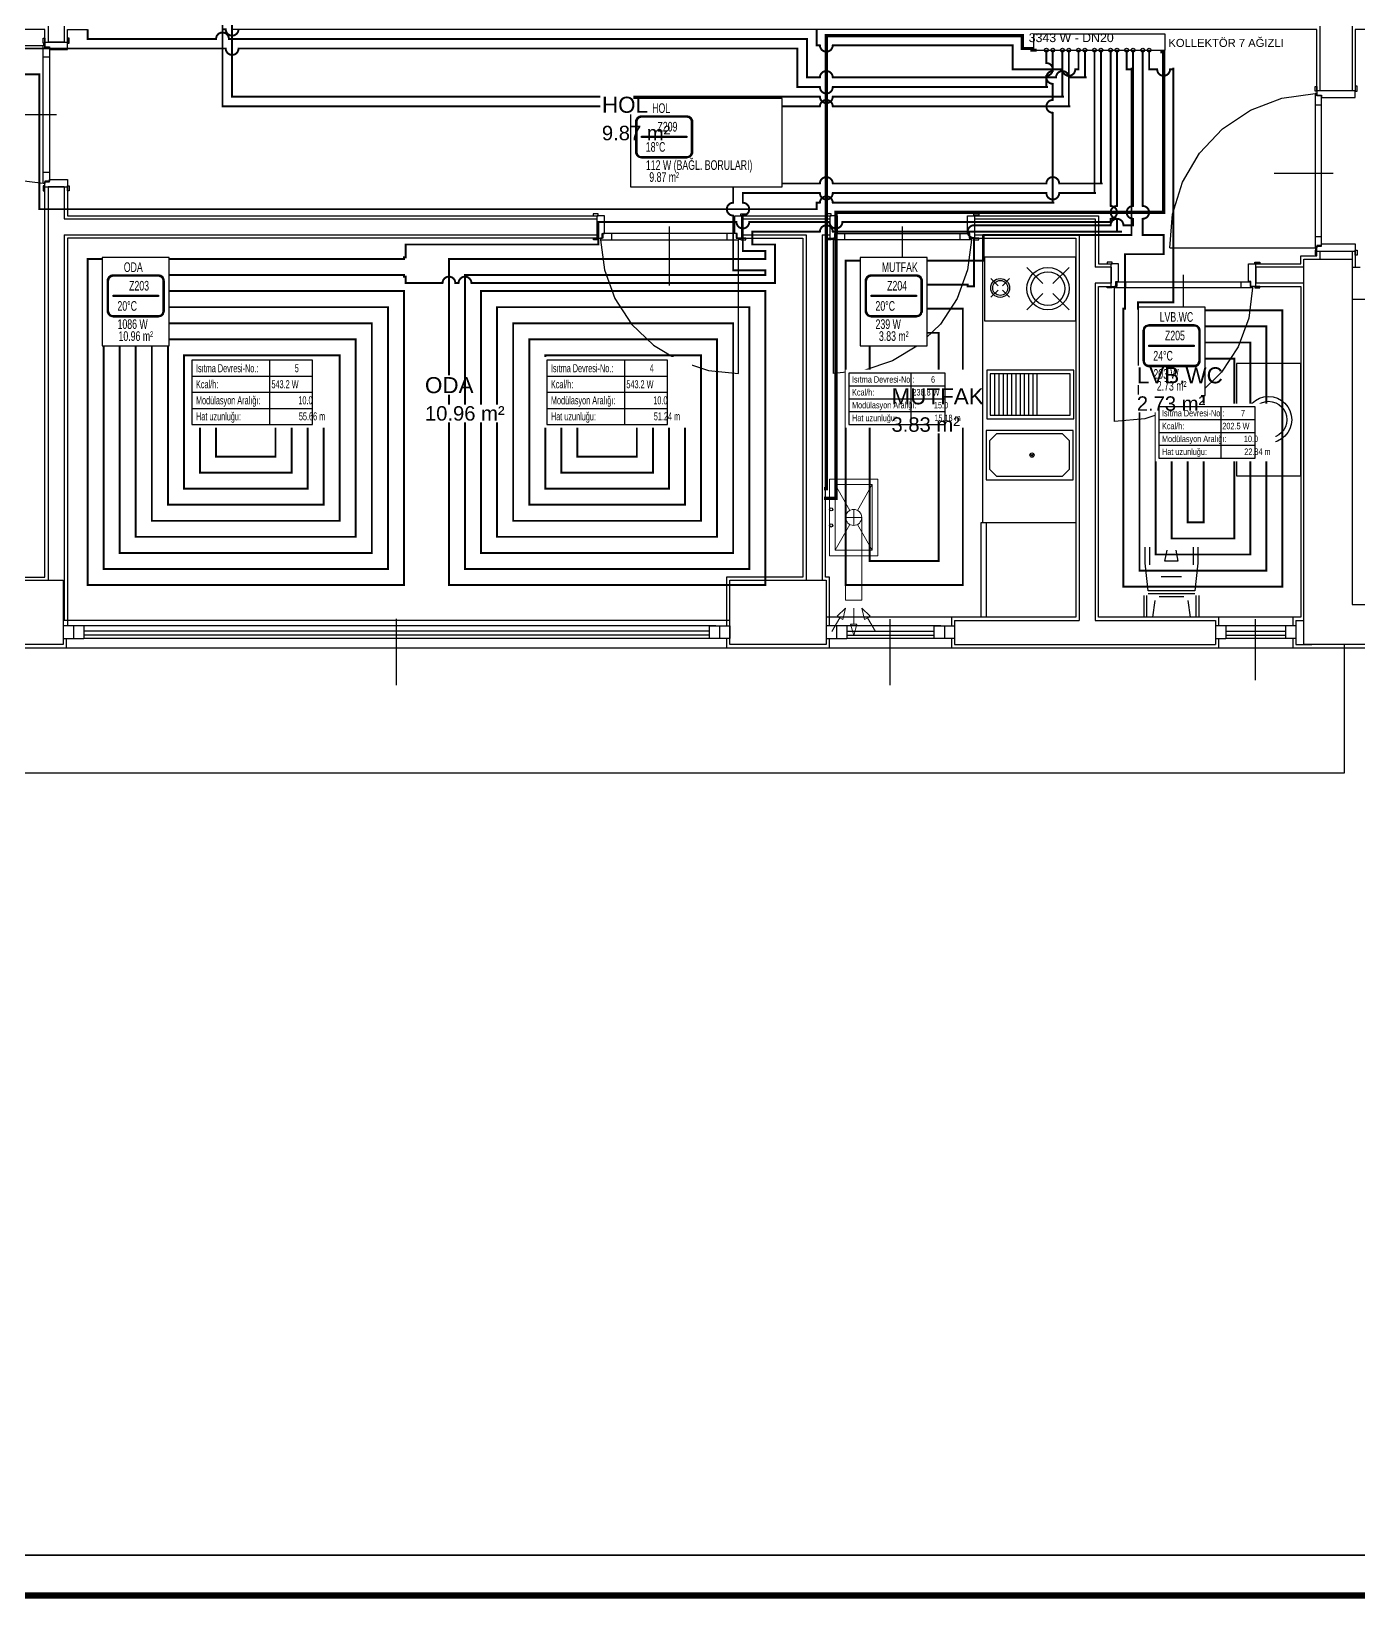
# Model space of a CAD drawing. Header units: centimetres. Extents: x -3952 to 26292, y -15092 to -10712.
# Drawn here: x 12056 to 12882, y -15052 to -14076 of the extents above; entities that cross this region are included whole.
import ezdxf
from ezdxf.enums import TextEntityAlignment as Align

# ---------------------------------------------------------------- set-up
doc = ezdxf.new("R2010")
doc.units = ezdxf.units.CM
doc.linetypes.add('ISITMA DONUS HATTI', pattern=[26, 20, -6])
for name, color, linetype in [('MD-YUK-BIRIMI', 7, 'Continuous'), ('MIMARI', 8, 'Continuous'), ('MIMARI-KOLON', 8, 'Continuous'), ('MIMARI-TEFRIS', 9, 'Continuous'), ('MIMARI-YAZI', 8, 'Continuous'), ('MTY-ISIKAYBIMAHAL', 2, 'Continuous'), ('MTY-ISITMA-DONUS-BORU', 30, 'ISITMA DONUS HATTI'), ('MTY-ISITMA-GIDIS-BORU', 10, 'Continuous'), ('MTY-KOLLETOR', 7, 'Continuous'), ('MTY-PAFTA', 7, 'Continuous'), ('MTY-PEX-BORU', 1, 'Continuous'), ('MTY-RADYATÖR', 7, 'Continuous'), ('MTY-TEFRIS', 15, 'Continuous'), ('STM-ISITMA-CAP', 41, 'Continuous')]:
    doc.layers.add(name, color=color, linetype=linetype)
doc.layers.add('ROTAS-PAFTA-SINIRI', color=8, linetype='Continuous', plot=False)
doc.styles.add('MTYCAPLT', font='arial.ttf', dxfattribs={"width": 0.65, "height": 1})
doc.styles.add('ROTAS', font='arial.ttf')

# ---------------------------------------------------------------- blocks, each defined once
blk = doc.blocks.new('ROTAS_PAFTA')
blk.add_lwpolyline([(0, 0), (1, 0), (1, 1), (0, 1)], close=True)
blk = doc.blocks.new('MTY-RADYATOR MAHAL')
at = {"layer": 'MTY-ISIKAYBIMAHAL', "color": 2}
for points in [[(-35.7, 18.4), (-35.7, -18.4, 0.414214), (-28.2, -25.9), (28.2, -25.9, 0.414214), (35.7, -18.4), (35.7, 18.4, 0.414214), (28.2, 25.9), (-28.2, 25.9, 0.414214)], [(-34.2, 18.4), (-34.2, -18.4, 0.414214), (-28.2, -24.4), (28.2, -24.4, 0.414214), (34.2, -18.4), (34.2, 18.4, 0.414214), (28.2, 24.4), (-28.2, 24.4, 0.414214)]]:
    blk.add_lwpolyline(points, format="xyb", close=True, dxfattribs=at)
at = {"layer": 'MTY-ISIKAYBIMAHAL', "color": 4}
for points in [[(-35.2, 18.4), (-35.2, -18.4, 0.414214), (-28.2, -25.4), (28.2, -25.4, 0.414214), (35.2, -18.4), (35.2, 18.4, 0.414214), (28.2, 25.4), (-28.2, 25.4, 0.414214)], [(-34.7, 18.4), (-34.7, -18.4, 0.414214), (-28.2, -24.9), (28.2, -24.9, 0.414214), (34.7, -18.4), (34.7, 18.4, 0.414214), (28.2, 24.9), (-28.2, 24.9, 0.414214)]]:
    blk.add_lwpolyline(points, format="xyb", close=True, dxfattribs=at)
at = {"layer": 'MTY-ISIKAYBIMAHAL', "color": 2}
blk.add_lwpolyline([(-28.2, 0.8), (28.2, 0.8), (28.2, -0.8), (-28.2, -0.8)], close=True, dxfattribs=at)
at = {"layer": 'MTY-ISIKAYBIMAHAL', "color": 1, "style": 'MTYCAPLT', "width": 0.65}
for tag, p in [('MAHAL_001', (-14.9, 29.8)), ('NO_001', (-8.3, 6.7))]:
    blk.add_attdef(tag, p, '', height=12, rotation=360, dxfattribs=at)
at = {"layer": 'MTY-ISIKAYBIMAHAL', "color": 4, "style": 'MTYCAPLT', "width": 0.65}
for tag, p in [('DERECE_001', (-22.8, -18.5)), ('ISIKAYBI_001', (-22.7, -41.1))]:
    blk.add_attdef(tag, p, '', height=12, rotation=360, dxfattribs=at)
blk.add_attdef('ALAN', text='', height=12, rotation=360, dxfattribs=at).set_placement((0, -50), align=Align.MIDDLE_CENTER)
blk = doc.blocks.new('MTY-ETIKET')
at = {"layer": 'MTY-RADYATÖR'}
for p, q in [((2.69, 0), (2.69, 8)), ((-7, 6), (8, 6)), ((-7, 4), (8, 4)), ((-7, 2), (8, 2))]:
    blk.add_line(p, q, dxfattribs=at)
blk.add_lwpolyline([(8, 0), (8, 8), (-7, 8), (-7, 0)], close=True, dxfattribs=at)
at = {"layer": 'MTY-RADYATÖR', "style": 'MTYCAPLT', "width": 0.65}
for s, p in [('Isıtma Devresi-No.:', (-6.5, 7)), ('Kcal/h:', (-6.5, 5)), ('Modülasyon Aralığı:', (-6.5, 3)), ('Hat uzunluğu:', (-6.5, 1))]:
    blk.add_text(s, height=1, rotation=360, dxfattribs=at).set_placement(p, align=Align.MIDDLE_LEFT)
for tag, p in [('NO1_001', (5.8, 6.5)), ('AR_001', (6.25, 2.5)), ('UZ_001', (6.31, 0.51))]:
    blk.add_attdef(tag, p, '', height=1, rotation=360, dxfattribs=at)
at = {"layer": 'MTY-RADYATÖR', "color": 2, "style": 'MTYCAPLT', "width": 0.65}
for tag, p in [('BORU_001', (-7.07, 4.59)), ('YER_001', (2.9, 4.5))]:
    blk.add_attdef(tag, p, '', height=1, dxfattribs=at)
blk = doc.blocks.new('KOMBI1')
at = {"layer": 'MTY-TEFRIS', "color": 1, "lineweight": 20, "ltscale": 40}
for p, q in [((19.54, 17.48), (3.41, 26.62)), ((23.89, 20.02), (23.89, 10.02)), ((44.36, 26.62), (28.24, 17.48)), ((19.54, 12.55), (3.41, 3.41)), ((18.89, 15.02), (28.89, 15.02)), ((44.36, 3.41), (28.24, 12.55))]:
    blk.add_line(p, q, dxfattribs=at)
at = {"layer": 'MTY-TEFRIS', "color": 7, "lineweight": 20, "ltscale": 40}
for p, q in [((23.89, 20.02), (75.34, 20.02)), ((75.34, 20.02), (75.34, 10.02)), ((85.36, 25.29), (80.34, 20.02)), ((87.39, 21.84), (80.34, 20.02)), ((86.37, 23.56), (85.36, 25.29)), ((94.99, 28.63), (86.37, 23.56)), ((86.37, 23.56), (87.39, 21.84)), ((23.89, 10.02), (75.34, 10.02)), ((80.34, 15.02), (90.34, 15.02)), ((87.39, 8.19), (80.34, 10.02)), ((85.36, 4.74), (80.34, 10.02)), ((90.34, 15.02), (90.34, 17.02)), ((90.34, 17.02), (97.34, 15.02)), ((90.34, 15.02), (90.34, 13.02)), ((90.34, 13.02), (97.34, 15.02)), ((86.37, 6.47), (85.36, 4.74)), ((86.37, 6.47), (87.39, 8.19)), ((94.99, 1.4), (86.37, 6.47))]:
    blk.add_line(p, q, dxfattribs=at)
blk.add_lwpolyline([(0, 0), (47.77, 0), (47.77, 30.03), (0, 30.03)], close=True, dxfattribs=at)
at = {"layer": 'MTY-TEFRIS', "color": 1, "lineweight": 20, "ltscale": 40}
blk.add_lwpolyline([(3.41, 3.41), (44.36, 3.41), (44.36, 26.62), (3.41, 26.62)], close=True, dxfattribs=at)
at = {"layer": 'MTY-TEFRIS', "color": 7, "lineweight": 20, "ltscale": 40}
blk.add_circle((23.89, 15.02), 5, dxfattribs=at)
at = {"layer": 'MTY-TEFRIS', "color": 3, "ltscale": 10}
blk.add_circle((18.89, 1), 1, dxfattribs=at)
at = {"layer": 'MTY-TEFRIS', "color": 1, "ltscale": 10}
blk.add_circle((28.89, 1), 1, dxfattribs=at)
at = {"layer": 'MD-YUK-BIRIMI', "color": 3, "style": 'MTYCAPLT', "width": 0.65}
for tag, p in [('SOCP_001', (17.6, -0.5)), ('SO_001', (18.23, 0.5))]:
    blk.add_attdef(tag, p, '', height=1, dxfattribs=at)
at = {"layer": 'MD-YUK-BIRIMI', "color": 1, "style": 'MTYCAPLT', "width": 0.65}
for tag, p in [('SCCP_001', (27.63, -0.5)), ('SC_001', (28.25, 0.5))]:
    blk.add_attdef(tag, p, '', height=1, dxfattribs=at)

msp = doc.modelspace()

# ---------------------------------------------------------------- linework, layer by layer
at = {"layer": 'MIMARI'}
for p, q in [((12066.39, -14073.05), (12066.39, -14083.05)), ((12076.39, -14073.05), (12076.39, -14083.05)), ((12858.39, -14073.05), (12858.39, -14113.05)), ((12878.39, -14073.05), (12878.39, -14113.05)), ((11980.23, -14085.04), (12063.4, -14085.04)), ((12063.4, -14171.07), (12063.4, -14085.04)), ((12064.39, -14085.04), (12063.4, -14085.04)), ((12063.43, -14083.61), (12063.43, -14080.58)), ((12063.43, -14080.58), (12064.39, -14080.58)), ((12064.39, -14083.61), (12063.43, -14083.61)), ((12064.34, -14086.53), (12064.34, -14085.04)), ((12067.23, -14086.53), (12064.34, -14086.53)), ((12064.39, -14080.58), (12064.39, -14083.61)), ((12064.39, -14083.05), (12078.39, -14083.05)), ((12064.39, -14083.05), (12064.39, -14086.02)), ((12064.39, -14086.02), (12067.36, -14086.02)), ((12076.39, -14083.05), (12066.39, -14083.05)), ((12067.23, -14086.53), (12067.23, -14169.57)), ((12067.36, -14086.02), (12067.36, -14087.51)), ((12067.36, -14087.51), (12078.39, -14087.51)), ((12079.53, -14080.53), (12078.39, -14080.53)), ((12078.39, -14080.53), (12078.39, -14083.61)), ((12078.39, -14087.51), (12078.39, -14083.05)), ((12078.39, -14083.61), (12079.53, -14083.61)), ((12079.53, -14083.61), (12079.53, -14080.53)), ((12063.4, -14092.11), (12067.23, -14092.11)), ((12855.4, -14115.04), (12855.4, -14211.07)), ((12856.39, -14115.04), (12855.4, -14115.04)), ((12855.43, -14113.61), (12855.43, -14110.58)), ((12855.43, -14110.58), (12856.39, -14110.58)), ((12856.39, -14113.61), (12855.43, -14113.61)), ((12856.34, -14116.53), (12856.34, -14115.04)), ((12859.23, -14116.53), (12856.34, -14116.53)), ((12856.39, -14110.58), (12856.39, -14113.61)), ((12856.39, -14113.05), (12856.39, -14116.02)), ((12856.39, -14113.05), (12880.39, -14113.05)), ((12856.39, -14116.02), (12859.36, -14116.02)), ((12858.39, -14113.05), (12878.39, -14113.05)), ((12859.23, -14209.57), (12859.23, -14116.53)), ((12859.36, -14116.02), (12859.36, -14117.51)), ((12859.36, -14117.51), (12880.39, -14117.51)), ((12881.53, -14110.53), (12880.39, -14110.53)), ((12880.39, -14110.53), (12880.39, -14113.61)), ((12880.39, -14117.51), (12880.39, -14113.05)), ((12880.39, -14113.61), (12881.53, -14113.61)), ((12881.53, -14113.61), (12881.53, -14110.53)), ((12034.95, -14128.05), (12071.64, -14128.05)), ((12855.4, -14122.11), (12859.23, -14122.11)), ((12063.4, -14164), (12067.23, -14164)), ((12829.92, -14164.65), (12866.62, -14164.65)), ((12064.39, -14171.07), (12063.4, -14171.07)), ((12063.43, -14172.49), (12063.43, -14175.53)), ((12064.39, -14172.49), (12063.43, -14172.49)), ((12063.43, -14175.53), (12064.39, -14175.53)), ((12067.23, -14169.57), (12064.34, -14169.57)), ((12064.34, -14169.57), (12064.34, -14171.07)), ((12064.39, -14173.05), (12064.39, -14170.08)), ((12064.39, -14170.08), (12067.36, -14170.08)), ((12064.39, -14175.53), (12064.39, -14172.49)), ((12064.39, -14173.05), (12078.39, -14173.05)), ((12066.39, -14173.05), (12066.39, -14418.05)), ((12076.39, -14173.05), (12066.39, -14173.05)), ((12067.36, -14168.6), (12078.39, -14168.6)), ((12067.36, -14170.08), (12067.36, -14168.6)), ((12076.39, -14173.05), (12076.39, -14193.05)), ((12078.39, -14168.6), (12078.39, -14173.05)), ((12078.39, -14172.49), (12079.53, -14172.49)), ((12078.39, -14175.58), (12078.39, -14172.49)), ((12079.53, -14175.58), (12078.39, -14175.58)), ((12079.53, -14172.49), (12079.53, -14175.58)), ((12076.39, -14193.05), (12408.39, -14193.05)), ((12405.87, -14189.92), (12405.87, -14191.05)), ((12408.96, -14189.92), (12405.87, -14189.92)), ((12405.87, -14191.05), (12408.96, -14191.05)), ((12412.85, -14191.05), (12408.39, -14191.05)), ((12408.39, -14205.05), (12408.39, -14191.05)), ((12408.39, -14203.05), (12408.39, -14193.05)), ((12408.96, -14191.05), (12408.96, -14189.92)), ((12412.85, -14202.08), (12412.85, -14191.05)), ((12493.94, -14191.05), (12498.39, -14191.05)), ((12493.94, -14202.08), (12493.94, -14191.05)), ((12497.83, -14191.05), (12497.83, -14189.92)), ((12497.83, -14189.92), (12500.92, -14189.92)), ((12500.92, -14191.05), (12497.83, -14191.05)), ((12498.39, -14205.05), (12498.39, -14191.05)), ((12498.39, -14193.05), (12553.39, -14193.05)), ((12498.39, -14203.05), (12498.39, -14193.05)), ((12500.92, -14189.92), (12500.92, -14191.05)), ((12550.87, -14189.92), (12550.87, -14191.05)), ((12553.96, -14189.92), (12550.87, -14189.92)), ((12550.87, -14191.05), (12553.96, -14191.05)), ((12557.85, -14191.05), (12553.39, -14191.05)), ((12553.39, -14205.05), (12553.39, -14191.05)), ((12553.39, -14203.05), (12553.39, -14193.05)), ((12553.96, -14191.05), (12553.96, -14189.92)), ((12557.85, -14202.08), (12557.85, -14191.05)), ((12638.94, -14191.05), (12643.39, -14191.05)), ((12638.94, -14202.08), (12638.94, -14191.05)), ((12642.83, -14191.05), (12642.83, -14189.92)), ((12642.83, -14189.92), (12645.92, -14189.92)), ((12645.92, -14191.05), (12642.83, -14191.05)), ((12643.39, -14205.05), (12643.39, -14191.05)), ((12643.39, -14193.05), (12718.39, -14193.05)), ((12643.39, -14203.05), (12643.39, -14193.05)), ((12645.92, -14189.92), (12645.92, -14191.05)), ((12718.39, -14193.05), (12718.39, -14223.05)), ((12076.39, -14203.05), (12408.39, -14203.05)), ((12076.39, -14203.05), (12076.39, -14443.05)), ((12405.92, -14205.05), (12408.96, -14205.05)), ((12405.92, -14206.02), (12405.92, -14205.05)), ((12408.96, -14206.02), (12405.92, -14206.02)), ((12408.39, -14205.05), (12411.36, -14205.05)), ((12408.96, -14205.05), (12408.96, -14206.02)), ((12410.38, -14205.05), (12410.38, -14206.04)), ((12411.88, -14205.11), (12410.38, -14205.11)), ((12410.38, -14206.04), (12496.41, -14206.04)), ((12411.36, -14205.05), (12411.36, -14202.08)), ((12411.36, -14202.08), (12412.85, -14202.08)), ((12494.91, -14202.22), (12411.88, -14202.22)), ((12411.88, -14202.22), (12411.88, -14205.11)), ((12417.45, -14206.04), (12417.45, -14202.22)), ((12453.39, -14234.5), (12453.39, -14197.81)), ((12489.34, -14206.04), (12489.34, -14202.22)), ((12495.42, -14202.08), (12493.94, -14202.08)), ((12494.91, -14202.22), (12494.91, -14205.11)), ((12494.91, -14205.11), (12496.41, -14205.11)), ((12495.42, -14205.05), (12495.42, -14202.08)), ((12498.39, -14205.05), (12495.42, -14205.05)), ((12496.41, -14205.05), (12496.41, -14206.04)), ((12496.41, -14289.22), (12496.41, -14206.04)), ((12500.87, -14205.05), (12497.83, -14205.05)), ((12497.83, -14205.05), (12497.83, -14206.02)), ((12497.83, -14206.02), (12500.87, -14206.02)), ((12498.39, -14203.05), (12538.39, -14203.05)), ((12500.87, -14206.02), (12500.87, -14205.05)), ((12538.39, -14203.05), (12538.39, -14418.05)), ((12548.39, -14203.05), (12553.39, -14203.05)), ((12548.39, -14203.05), (12548.39, -14418.05)), ((12550.92, -14205.05), (12553.96, -14205.05)), ((12550.92, -14206.02), (12550.92, -14205.05)), ((12553.96, -14206.02), (12550.92, -14206.02)), ((12553.39, -14205.05), (12556.36, -14205.05)), ((12553.96, -14205.05), (12553.96, -14206.02)), ((12555.38, -14205.05), (12555.38, -14206.04)), ((12556.88, -14205.11), (12555.38, -14205.11)), ((12641.41, -14206.04), (12555.38, -14206.04)), ((12555.38, -14289.22), (12555.38, -14206.04)), ((12556.36, -14202.08), (12557.85, -14202.08)), ((12556.36, -14205.05), (12556.36, -14202.08)), ((12556.88, -14202.22), (12639.91, -14202.22)), ((12556.88, -14202.22), (12556.88, -14205.11)), ((12562.45, -14206.04), (12562.45, -14202.22)), ((12598.39, -14234.5), (12598.39, -14197.81)), ((12634.34, -14206.04), (12634.34, -14202.22)), ((12640.42, -14202.08), (12638.94, -14202.08)), ((12639.91, -14202.22), (12639.91, -14205.11)), ((12639.91, -14205.11), (12641.41, -14205.11)), ((12640.42, -14205.05), (12640.42, -14202.08)), ((12643.39, -14205.05), (12640.42, -14205.05)), ((12641.41, -14205.05), (12641.41, -14206.04)), ((12645.87, -14205.05), (12642.83, -14205.05)), ((12642.83, -14205.05), (12642.83, -14206.02)), ((12642.83, -14206.02), (12645.87, -14206.02)), ((12643.39, -14203.05), (12708.39, -14203.05)), ((12645.87, -14206.02), (12645.87, -14205.05)), ((12648.39, -14382.05), (12648.39, -14203.05)), ((12708.39, -14203.05), (12708.39, -14443.05)), ((12855.4, -14204), (12859.23, -14204)), ((12764.86, -14211.07), (12855.4, -14211.07)), ((12856.39, -14211.07), (12855.4, -14211.07)), ((12855.43, -14212.49), (12855.43, -14215.53)), ((12856.39, -14212.49), (12855.43, -14212.49)), ((12855.43, -14215.53), (12856.39, -14215.53)), ((12856.34, -14209.57), (12856.34, -14211.07)), ((12859.23, -14209.57), (12856.34, -14209.57)), ((12856.39, -14210.08), (12859.36, -14210.08)), ((12856.39, -14213.05), (12856.39, -14210.08)), ((12856.39, -14215.53), (12856.39, -14212.49)), ((12856.39, -14213.05), (12880.39, -14213.05)), ((12858.39, -14213.05), (12858.39, -14218.05)), ((12858.39, -14213.05), (12878.39, -14213.05)), ((12859.36, -14210.08), (12859.36, -14208.6)), ((12859.36, -14208.6), (12880.39, -14208.6)), ((12878.39, -14213.05), (12878.39, -14223.05)), ((12880.39, -14208.6), (12880.39, -14213.05)), ((12880.39, -14212.49), (12881.53, -14212.49)), ((12880.39, -14215.58), (12880.39, -14212.49)), ((12880.39, -14213.05), (12880.39, -14223.05)), ((12881.53, -14215.58), (12880.39, -14215.58)), ((12881.53, -14212.49), (12881.53, -14215.58)), ((12685.87, -14233.36), (12675.78, -14223.27)), ((12702.18, -14223.27), (12692.09, -14233.36)), ((12728.39, -14223.05), (12718.39, -14223.05)), ((12725.87, -14219.92), (12725.87, -14221.05)), ((12728.96, -14219.92), (12725.87, -14219.92)), ((12725.87, -14221.05), (12728.96, -14221.05)), ((12732.85, -14221.05), (12728.39, -14221.05)), ((12728.39, -14235.05), (12728.39, -14221.05)), ((12728.39, -14223.05), (12728.39, -14233.05)), ((12728.96, -14221.05), (12728.96, -14219.92)), ((12732.85, -14232.08), (12732.85, -14221.05)), ((12813.94, -14221.05), (12818.39, -14221.05)), ((12813.94, -14232.08), (12813.94, -14221.05)), ((12817.83, -14221.05), (12817.83, -14219.92)), ((12817.83, -14219.92), (12820.92, -14219.92)), ((12820.92, -14221.05), (12817.83, -14221.05)), ((12818.39, -14235.05), (12818.39, -14221.05)), ((12848.39, -14223.05), (12818.39, -14223.05)), ((12818.39, -14223.05), (12818.39, -14233.05)), ((12820.92, -14219.92), (12820.92, -14221.05)), ((12878.39, -14223.05), (12883.39, -14223.05)), ((12657.89, -14234.65), (12653.41, -14230.17)), ((12665.12, -14230.17), (12660.65, -14234.65)), ((12728.39, -14233.05), (12718.39, -14233.05)), ((12718.39, -14233.05), (12718.39, -14443.05)), ((12725.92, -14235.05), (12728.96, -14235.05)), ((12725.92, -14236.02), (12725.92, -14235.05)), ((12728.39, -14235.05), (12731.36, -14235.05)), ((12728.96, -14235.05), (12728.96, -14236.02)), ((12730.38, -14235.05), (12730.38, -14236.04)), ((12731.88, -14235.11), (12730.38, -14235.11)), ((12731.36, -14232.08), (12732.85, -14232.08)), ((12731.36, -14235.05), (12731.36, -14232.08)), ((12731.88, -14232.22), (12814.91, -14232.22)), ((12731.88, -14232.22), (12731.88, -14235.11)), ((12737.45, -14236.04), (12737.45, -14232.22)), ((12773.39, -14264.5), (12773.39, -14227.81)), ((12809.34, -14236.04), (12809.34, -14232.22)), ((12815.42, -14232.08), (12813.94, -14232.08)), ((12814.91, -14232.22), (12814.91, -14235.11)), ((12814.91, -14235.11), (12816.41, -14235.11)), ((12815.42, -14235.05), (12815.42, -14232.08)), ((12818.39, -14235.05), (12815.42, -14235.05)), ((12816.41, -14235.05), (12816.41, -14236.04)), ((12820.87, -14235.05), (12817.83, -14235.05)), ((12817.83, -14235.05), (12817.83, -14236.02)), ((12848.39, -14233.05), (12818.39, -14233.05)), ((12820.87, -14236.02), (12820.87, -14235.05)), ((12657.89, -14237.41), (12653.41, -14241.88)), ((12665.12, -14241.88), (12660.65, -14237.41)), ((12685.87, -14239.58), (12675.78, -14249.67)), ((12702.18, -14249.67), (12692.09, -14239.58)), ((12728.96, -14236.02), (12725.92, -14236.02)), ((12816.41, -14236.04), (12730.38, -14236.04)), ((12730.38, -14319.22), (12730.38, -14236.04)), ((12817.83, -14236.02), (12820.87, -14236.02)), ((12878.39, -14243.05), (13083.39, -14243.05)), ((12705.11, -14287.3), (12650.91, -14287.3)), ((12650.91, -14287.3), (12650.91, -14317.49)), ((12702.91, -14289.5), (12653.11, -14289.5)), ((12653.11, -14289.5), (12653.11, -14315.29)), ((12655.75, -14289.5), (12655.75, -14315.29)), ((12658.39, -14289.5), (12658.39, -14315.29)), ((12661.03, -14289.5), (12661.03, -14315.29)), ((12663.67, -14289.5), (12663.67, -14315.29)), ((12666.31, -14289.5), (12666.31, -14315.29)), ((12668.95, -14289.5), (12668.95, -14315.29)), ((12671.59, -14289.5), (12671.59, -14315.29)), ((12674.23, -14289.5), (12674.23, -14315.29)), ((12676.87, -14289.5), (12676.87, -14315.29)), ((12679.51, -14289.5), (12679.51, -14315.29)), ((12682.15, -14289.5), (12682.15, -14315.29)), ((12702.91, -14315.29), (12702.91, -14289.5)), ((12705.11, -14317.49), (12705.11, -14287.3)), ((12650.91, -14317.49), (12705.11, -14317.49)), ((12653.11, -14315.29), (12702.91, -14315.29)), ((12704.64, -14324.69), (12650.44, -14324.69)), ((12650.44, -14324.69), (12650.44, -14355.49)), ((12704.64, -14355.49), (12704.64, -14324.69)), ((12677.88, -14339.46), (12680.2, -14340.71)), ((12680.2, -14339.46), (12677.88, -14340.71)), ((12650.44, -14355.49), (12704.64, -14355.49)), ((12647.39, -14441.05), (12647.39, -14382.05)), ((12647.39, -14382.05), (12706.39, -14382.05)), ((12650.46, -14382.05), (12650.46, -14441.05)), ((12706.39, -14382.05), (12706.39, -14441.05)), ((12490.75, -14443.05), (12075.89, -14443.05)), ((12082.29, -14446.34), (12082.29, -14454.26)), ((12088.76, -14446.34), (12088.76, -14454.26)), ((12482.22, -14446.34), (12088.76, -14446.34)), ((12478.02, -14449.81), (12088.76, -14449.81)), ((12283.31, -14483.29), (12283.31, -14442.12)), ((12478.02, -14446.34), (12478.02, -14454.26)), ((12484.5, -14446.34), (12484.5, -14454.26)), ((12630.75, -14441.05), (12550.89, -14441.05)), ((12557.29, -14446.41), (12557.29, -14454.33)), ((12563.76, -14446.41), (12563.76, -14454.33)), ((12622.22, -14446.41), (12563.76, -14446.41)), ((12618.03, -14449.88), (12563.76, -14449.88)), ((12590.81, -14483.36), (12590.81, -14442.19)), ((12618.02, -14446.41), (12618.03, -14454.33)), ((12624.5, -14446.41), (12624.5, -14454.33)), ((12630.89, -14443.05), (12708.39, -14443.05)), ((12630.89, -14443.05), (12630.89, -14458.05)), ((12706.39, -14441.05), (12647.39, -14441.05)), ((12706.39, -14441.05), (12647.39, -14441.05)), ((12718.39, -14443.05), (12793.39, -14443.05)), ((12843.25, -14441.05), (12793.39, -14441.05)), ((12793.39, -14443.05), (12793.39, -14458.05)), ((12799.79, -14446.41), (12799.79, -14454.33)), ((12837, -14449.88), (12799.79, -14449.88)), ((12843.39, -14446.41), (12799.83, -14446.41)), ((12818.31, -14480.31), (12818.31, -14442.19)), ((12837, -14446.41), (12837, -14454.33)), ((12843.39, -14443.05), (12848.39, -14443.05)), ((12843.39, -14443.05), (12843.39, -14458.05)), ((12088.76, -14452.03), (12478.02, -14452.04)), ((12478.02, -14454.27), (12088.76, -14454.26)), ((12563.76, -14452.1), (12618.03, -14452.11)), ((12618.03, -14454.33), (12563.76, -14454.33)), ((12630.89, -14458.05), (12793.39, -14458.05)), ((12799.79, -14452.1), (12837, -14452.11)), ((12843.39, -14454.33), (12799.83, -14454.33)), ((12843.39, -14458.05), (12853.39, -14458.05)), ((12077.89, -14460.05), (12488.72, -14460.05)), ((12552.89, -14460.12), (12628.72, -14460.12)), ((12795.39, -14460.12), (12841.22, -14460.12))]:
    msp.add_line(p, q, dxfattribs=at)
for points in [[(12064.39, -14083.05), (12064.39, -14075.05), (11815.82, -14075.05), (11815.59, -14085.93), (11790.6, -14085.41), (11785.32, -14336.44), (11800.31, -14336.75), (11798.05, -14446.39)], [(12078.39, -14083.05), (12078.39, -14075.05), (12090.89, -14075.05)], [(12856.39, -14113.05), (12856.39, -14075.05), (12180.89, -14075.05)], [(12925.89, -14075.05), (12880.39, -14075.05), (12880.39, -14113.05)], [(12063.4, -14171.07), (12044.6, -14168.66), (12026.81, -14162.12), (12010.92, -14151.77), (11997.74, -14138.14), (11987.94, -14121.92), (11982, -14103.91), (11980.23, -14085.04)], [(12063.81, -14084.12), (12063.81, -14084.72), (12063.81, -14084.12)], [(12764.86, -14211.07), (12766.47, -14190.19), (12772.73, -14170.22), (12783.31, -14152.15), (12797.67, -14136.92), (12815.08, -14125.3), (12834.66, -14117.88), (12855.4, -14115.04)], [(12013.89, -14446.34), (12013.89, -14416.05), (12064.39, -14416.05), (12064.39, -14173.05)], [(12078.39, -14173.05), (12078.39, -14191.05), (12408.39, -14191.05)], [(12498.39, -14191.05), (12553.39, -14191.05)], [(12643.39, -14191.05), (12720.39, -14191.05), (12720.39, -14221.05), (12728.39, -14221.05)], [(12408.39, -14205.05), (12078.4, -14205.05), (12078.49, -14446.34)], [(12410.38, -14206.04), (12412.79, -14224.85), (12419.33, -14242.64), (12429.68, -14258.53), (12443.31, -14271.7), (12459.53, -14281.51), (12477.53, -14287.45), (12496.41, -14289.22)], [(12498.39, -14205.05), (12536.39, -14205.05), (12536.39, -14416.05), (12488.89, -14416.05), (12488.89, -14446.34)], [(12497.33, -14205.64), (12496.73, -14205.64), (12497.33, -14205.64)], [(12552.89, -14446.34), (12552.89, -14416.05), (12550.39, -14416.05), (12550.39, -14205.05), (12553.39, -14205.05)], [(12554.46, -14205.64), (12555.06, -14205.64), (12554.46, -14205.64)], [(12641.41, -14206.04), (12639, -14224.85), (12632.46, -14242.64), (12622.11, -14258.53), (12608.48, -14271.7), (12592.26, -14281.51), (12574.25, -14287.45), (12555.38, -14289.22)], [(12643.39, -14205.05), (12706.39, -14205.05), (12706.39, -14441.05), (12628.89, -14441.05), (12628.89, -14446.41)], [(12817.83, -14221.05), (12846.39, -14221.05), (12846.39, -14216.05), (12856.39, -14216.05), (12856.39, -14213.05)], [(12855.81, -14211.99), (12855.81, -14211.39), (12855.81, -14211.99)], [(12649.7, -14216.64), (12706.23, -14216.64), (12706.23, -14256.69), (12649.7, -14256.69), (12649.7, -14216.64)], [(12795.39, -14446.41), (12795.39, -14441.05), (12720.39, -14441.05), (12720.39, -14235.05), (12728.39, -14235.05)], [(12818.39, -14235.05), (12846.39, -14235.05), (12846.39, -14441.05), (12841.39, -14441.05), (12841.39, -14446.41)], [(12729.46, -14235.64), (12730.06, -14235.64), (12729.46, -14235.64)], [(12816.41, -14236.04), (12814, -14254.85), (12807.46, -14272.64), (12797.11, -14288.53), (12783.48, -14301.7), (12767.26, -14311.51), (12749.25, -14317.45), (12730.38, -14319.22)], [(12657.04, -14353.29), (12698.04, -14353.29), (12702.44, -14348.89), (12702.44, -14331.29), (12698.04, -14326.89), (12657.04, -14326.89), (12652.64, -14331.29), (12652.64, -14348.89), (12657.04, -14353.29)], [(12088.76, -14446.34), (12075.89, -14446.34), (12075.89, -14454.26), (12088.76, -14454.26)], [(12478.02, -14446.34), (12490.89, -14446.34), (12490.89, -14454.26), (12478.02, -14454.26)], [(12563.76, -14446.41), (12550.89, -14446.41), (12550.89, -14454.33), (12563.76, -14454.33)], [(12618.02, -14446.41), (12630.89, -14446.41), (12630.89, -14454.33), (12618.03, -14454.33)], [(12799.83, -14446.41), (12793.39, -14446.41), (12793.39, -14454.33), (12799.83, -14454.33)], [(12873.39, -14458.05), (12873.39, -14538.05), (11764.07, -14538.05), (11765.75, -14458.05)], [(12013.89, -14454.26), (12013.89, -14460.05), (12077.89, -14460.05), (12077.89, -14454.26)], [(12488.89, -14454.26), (12488.89, -14460.05), (12552.89, -14460.05), (12552.89, -14454.33)], [(12628.89, -14454.33), (12628.89, -14460.05), (12795.39, -14460.05), (12795.39, -14454.33)], [(12841.39, -14454.33), (12841.39, -14460.05), (13784.39, -14460.05), (13784.39, -14454.33)]]:
    msp.add_lwpolyline(points, dxfattribs=at)
for centre, radius in [((12688.98, -14236.47), 13.2), ((12659.27, -14236.03), 5.86), ((12659.27, -14236.03), 4.68), ((12688.98, -14236.47), 10.56), ((12679.04, -14340.09), 1.32)]:
    msp.add_circle(centre, radius, dxfattribs=at)
at = {"layer": 'MIMARI-KOLON'}
for points in [[(12848.39, -14218.05), (12878.39, -14218.05), (12878.39, -14433.05), (13088.39, -14433.05), (13088.39, -14218.05), (13118.39, -14218.05), (13118.39, -14458.05), (12848.39, -14458.05), (12848.39, -14218.05)], [(12015.89, -14418.05), (12075.89, -14418.05), (12075.89, -14458.05), (12015.89, -14458.05), (12015.89, -14418.05)], [(12490.89, -14418.05), (12550.89, -14418.05), (12550.89, -14458.05), (12490.89, -14458.05), (12490.89, -14418.05)]]:
    msp.add_lwpolyline(points, dxfattribs=at)
at = {"layer": 'MIMARI-TEFRIS'}
for p, q in [((12749.52, -14407.42), (12749.52, -14397.42)), ((12749.52, -14407.42), (12749.52, -14397.42)), ((12752.25, -14397.42), (12752.25, -14408.33)), ((12752.25, -14397.42), (12752.25, -14408.33)), ((12761.78, -14406.08), (12763.15, -14399.26)), ((12761.78, -14406.08), (12763.15, -14399.26)), ((12768.6, -14399.26), (12769.97, -14406.08)), ((12768.6, -14399.26), (12769.97, -14406.08)), ((12779.52, -14408.32), (12779.52, -14397.42)), ((12779.52, -14408.32), (12779.52, -14397.42)), ((12782.25, -14397.42), (12782.25, -14407.42)), ((12782.25, -14397.42), (12782.25, -14407.42)), ((12751.35, -14424.69), (12749.52, -14407.42)), ((12751.35, -14424.69), (12749.52, -14407.42)), ((12769.97, -14406.08), (12761.78, -14406.08)), ((12769.97, -14406.08), (12761.78, -14406.08)), ((12782.25, -14407.42), (12780.44, -14424.69)), ((12782.25, -14407.42), (12780.44, -14424.69)), ((12759.53, -14415.6), (12772.25, -14415.6)), ((12759.53, -14415.6), (12772.25, -14415.6)), ((12748.62, -14427.42), (12748.62, -14441.06)), ((12748.62, -14427.42), (12748.62, -14441.06)), ((12750.44, -14427.42), (12750.44, -14441.06)), ((12750.44, -14427.42), (12750.44, -14441.06)), ((12780.44, -14424.69), (12751.35, -14424.69)), ((12780.44, -14424.69), (12751.35, -14424.69)), ((12780.44, -14426.51), (12751.35, -14426.51)), ((12780.44, -14426.51), (12751.35, -14426.51)), ((12773.53, -14428.33), (12758.26, -14428.33)), ((12773.53, -14428.33), (12758.26, -14428.33)), ((12781.35, -14441.05), (12781.35, -14427.41)), ((12781.35, -14441.05), (12781.35, -14427.41)), ((12783.17, -14441.05), (12783.16, -14427.41)), ((12783.17, -14441.05), (12783.16, -14427.41)), ((12755.56, -14430.67), (12754.08, -14441.06)), ((12755.56, -14430.67), (12754.08, -14441.06)), ((12777.71, -14441.05), (12776.23, -14430.67)), ((12777.71, -14441.05), (12776.23, -14430.67)), ((12783.17, -14441.05), (12748.62, -14441.06)), ((12783.17, -14441.05), (12748.62, -14441.06))]:
    msp.add_line(p, q, dxfattribs=at)
msp.add_lwpolyline([(12806.39, -14353.05), (12846.39, -14353.05), (12846.39, -14283.05), (12806.39, -14283.05), (12806.39, -14353.05)], dxfattribs=at)
for radius in [14.43, 11.43]:
    msp.add_circle((12826.39, -14318.05), radius, dxfattribs=at)
at = {"layer": 'MTY-ISITMA-DONUS-BORU', "const_width": 2}
msp.add_lwpolyline([(12549.48, -14367), (12557, -14367), (12557, -14189), (12761, -14189), (12761, -14089), (12760, -14089), (12760, -14088)], dxfattribs=at)
at = {"layer": 'MTY-ISITMA-GIDIS-BORU', "const_width": 2}
msp.add_lwpolyline([(12549.48, -14361), (12551, -14361), (12551, -14079), (12673, -14079), (12673, -14087), (12679, -14087), (12679, -14088), (12682, -14088)], dxfattribs=at)
at = {"layer": 'MTY-KOLLETOR'}
msp.add_lwpolyline([(12680, -14088), (12762, -14088), (12762, -14078), (12680, -14078)], close=True, dxfattribs=at)
for centre in [(12688, -14088), (12692, -14088), (12698, -14088), (12702, -14088), (12708, -14088), (12712, -14088), (12718, -14088), (12722, -14088), (12728, -14088), (12732, -14088), (12738, -14088), (12742, -14088), (12748, -14088), (12752, -14088)]:
    msp.add_circle(centre, 1.2, dxfattribs=at)
at = {"layer": 'MTY-PAFTA'}
for points, const_width in [([(11400, -15050), (15200, -15050), (15200, -13100), (11400, -13100)], 4), ([(11425, -15025), (15175, -15025), (15175, -13125), (11425, -13125)], 1)]:
    msp.add_lwpolyline(points, close=True, dxfattribs=dict(at, const_width=const_width))
at = {"layer": 'MTY-PEX-BORU', "const_width": 1.2}
for points in [[(12175, -14031), (12175, -14123), (12547, -14123), (12547.14, -14121.96), (12547.54, -14121), (12548.17, -14120.17), (12549, -14119.54), (12549.96, -14119.14), (12551, -14119), (12552.04, -14119.14), (12553, -14119.54), (12553.83, -14120.17), (12554.46, -14121), (12554.86, -14121.96), (12555, -14123), (12703, -14123), (12702, -14123), (12702, -14099), (12702, -14100), (12702, -14088)], [(12698, -14088), (12698, -14100), (12698, -14099), (12698, -14117), (12699, -14117), (12555, -14117), (12554.86, -14118.04), (12554.46, -14119), (12553.83, -14119.83), (12553, -14120.46), (12552.04, -14120.86), (12551, -14121), (12549.96, -14120.86), (12549, -14120.46), (12548.17, -14119.83), (12547.54, -14119), (12547.14, -14118.04), (12547, -14117), (12181, -14117), (12181, -14031)], [(12091, -14075), (12091, -14081), (12171, -14081), (12171.14, -14079.96), (12171.54, -14079), (12172.17, -14078.17), (12173, -14077.54), (12173.96, -14077.14), (12174.95, -14077.01)], [(12180.95, -14078.99), (12179.96, -14078.86), (12179, -14078.46), (12178.17, -14077.83), (12177.54, -14077), (12177.14, -14076.04), (12177, -14075), (12175.05, -14075)], [(12175.05, -14077.01), (12176.04, -14077.14), (12177, -14077.54), (12177.83, -14078.17), (12178.46, -14079), (12178.86, -14079.96), (12179, -14081), (12180.95, -14081)], [(12185, -14075), (12184.86, -14076.04), (12184.46, -14077), (12183.83, -14077.83), (12183, -14078.46), (12182.04, -14078.86), (12181.05, -14078.99)], [(12697.95, -14100), (12667, -14100), (12667, -14085), (12555, -14085), (12554.86, -14086.04), (12554.46, -14087), (12553.83, -14087.83), (12553, -14088.46), (12552.04, -14088.86), (12551, -14089), (12549.96, -14088.86), (12549, -14088.46), (12548.17, -14087.83), (12547.54, -14087), (12547.14, -14086.04), (12547, -14085), (12545, -14085), (12545, -14075)], [(12038, -14103), (12061, -14103), (12061, -14187), (12545, -14187), (12545, -14183), (12547, -14183), (12547.14, -14181.96), (12547.54, -14181), (12548.17, -14180.17), (12549, -14179.54), (12549.96, -14179.14), (12551, -14179), (12552.04, -14179.14), (12553, -14179.54), (12553.83, -14180.17), (12554.46, -14181), (12554.86, -14181.96), (12555, -14183), (12693, -14183), (12692, -14183), (12692, -14127), (12690.96, -14126.86), (12690, -14126.46), (12689.17, -14125.83), (12688.54, -14125), (12688.14, -14124.04), (12688, -14123), (12688.14, -14121.96), (12688.54, -14121), (12689.17, -14120.17), (12690, -14119.54), (12690.96, -14119.14), (12692, -14119), (12692, -14109), (12690.96, -14108.86), (12690, -14108.46), (12689.17, -14107.83), (12688.54, -14107), (12688.14, -14106.04), (12688, -14105), (12688.14, -14103.96), (12688.54, -14103), (12689.17, -14102.17), (12690, -14101.54), (12690.96, -14101.14), (12692, -14101), (12692, -14088)], [(12688, -14088), (12688, -14096), (12689.04, -14096.14), (12690, -14096.54), (12690.83, -14097.17), (12691.46, -14098), (12691.86, -14098.96), (12692, -14100), (12691.86, -14101.04), (12691.46, -14102), (12690.83, -14102.83), (12690, -14103.46), (12689.04, -14103.86), (12688, -14104), (12688, -14111), (12689, -14111), (12555, -14111), (12554.86, -14112.04), (12554.46, -14113), (12553.83, -14113.83), (12553, -14114.46), (12552.04, -14114.86), (12551, -14115), (12549.96, -14114.86), (12549, -14114.46), (12548.17, -14113.83), (12547.54, -14113), (12547.14, -14112.04), (12547, -14111), (12533, -14111), (12533, -14087), (12185, -14087), (12184.86, -14088.04), (12184.46, -14089), (12183.83, -14089.83), (12183, -14090.46), (12182.04, -14090.86), (12181, -14091), (12179.96, -14090.86), (12179, -14090.46), (12178.17, -14089.83), (12177.54, -14089), (12177.14, -14088.04), (12177, -14087), (12039, -14087)], [(12728, -14088), (12728, -14185), (12729.04, -14185.14), (12730, -14185.54), (12730.83, -14186.17), (12731.46, -14187), (12731.86, -14187.96), (12732, -14189), (12731.86, -14190.04), (12731.46, -14191), (12730.83, -14191.83), (12730, -14192.46), (12729.04, -14192.86), (12728, -14193), (12728, -14195), (12729, -14195), (12561, -14195), (12560.86, -14196.04), (12560.46, -14197), (12559.83, -14197.83), (12559, -14198.46), (12558.04, -14198.86), (12557, -14199), (12555.96, -14198.86), (12555, -14198.46), (12554.17, -14197.83), (12553.54, -14197), (12553.14, -14196.04), (12553, -14195), (12503, -14195), (12502.86, -14196.04), (12502.46, -14197), (12501.83, -14197.83), (12501, -14198.46), (12500.04, -14198.86), (12499, -14199), (12497.96, -14198.86), (12497, -14198.46), (12496.17, -14197.83), (12495.54, -14197), (12495.14, -14196.04), (12495, -14195), (12409, -14195), (12409, -14209), (12289, -14209), (12289, -14217), (12288, -14217), (12288, -14218), (12091, -14218), (12091, -14421), (12288, -14421), (12288, -14238), (12111, -14238), (12111, -14401), (12268, -14401), (12268, -14258), (12131, -14258), (12131, -14381), (12248, -14381), (12248, -14278), (12151, -14278), (12151, -14361), (12228, -14361), (12228, -14298), (12171, -14298), (12171, -14341), (12208, -14341), (12208, -14318), (12181, -14318), (12181, -14308), (12218, -14308), (12218, -14351), (12161, -14351), (12161, -14288), (12238, -14288), (12238, -14371), (12141, -14371), (12141, -14268), (12258, -14268), (12258, -14391), (12121, -14391), (12121, -14248), (12278, -14248), (12278, -14411), (12101, -14411), (12101, -14228), (12288, -14228), (12288, -14229), (12289, -14229), (12289, -14233), (12312, -14233), (12312.14, -14231.96), (12312.54, -14231), (12313.17, -14230.17), (12314, -14229.54), (12314.96, -14229.14), (12316, -14229), (12317.04, -14229.14), (12318, -14229.54), (12318.83, -14230.17), (12319.46, -14231), (12319.86, -14231.96), (12320, -14233), (12322, -14233), (12322.14, -14231.96), (12322.54, -14231), (12323.17, -14230.17), (12324, -14229.54), (12324.96, -14229.14), (12326, -14229), (12327.04, -14229.14), (12328, -14229.54), (12328.83, -14230.17), (12329.46, -14231), (12329.86, -14231.96), (12330, -14233), (12519, -14233), (12519, -14209), (12505, -14209), (12505, -14201), (12547, -14201), (12547.14, -14199.96), (12547.54, -14199), (12548.17, -14198.17), (12549, -14197.54), (12549.96, -14197.14), (12551, -14197), (12552.04, -14197.14), (12553, -14197.54), (12553.83, -14198.17), (12554.46, -14199), (12554.86, -14199.96), (12555, -14201), (12735, -14201), (12732, -14201), (12732, -14193), (12730.96, -14192.86), (12730, -14192.46), (12729.17, -14191.83), (12728.54, -14191), (12728.14, -14190.04), (12728, -14189), (12728.14, -14187.96), (12728.54, -14187), (12729.17, -14186.17), (12730, -14185.54), (12730.96, -14185.14), (12732, -14185), (12732, -14099), (12732, -14100), (12732, -14088)], [(12181.05, -14081), (12539, -14081), (12539, -14105), (12547, -14105), (12547.14, -14103.96), (12547.54, -14103), (12548.17, -14102.17), (12549, -14101.54), (12549.96, -14101.14), (12551, -14101), (12552.04, -14101.14), (12553, -14101.54), (12553.83, -14102.17), (12554.46, -14103), (12554.86, -14103.96), (12555, -14105), (12694, -14105), (12694.14, -14103.96), (12694.54, -14103), (12695.17, -14102.17), (12696, -14101.54), (12696.96, -14101.14), (12697.95, -14101.01)], [(12718, -14088), (12718, -14100), (12718, -14099), (12718, -14177), (12719, -14177), (12696, -14177), (12695.86, -14178.04), (12695.46, -14179), (12694.83, -14179.83), (12694, -14180.46), (12693.04, -14180.86), (12692, -14181), (12690.96, -14180.86), (12690, -14180.46), (12689.17, -14179.83), (12688.54, -14179), (12688.14, -14178.04), (12688, -14177), (12555, -14177), (12554.86, -14178.04), (12554.46, -14179), (12553.83, -14179.83), (12553, -14180.46), (12552.04, -14180.86), (12551, -14181), (12549.96, -14180.86), (12549, -14180.46), (12548.17, -14179.83), (12547.54, -14179), (12547.14, -14178.04), (12547, -14177), (12499, -14177), (12499, -14183), (12500.04, -14183.14), (12501, -14183.54), (12501.83, -14184.17), (12502.46, -14185), (12502.86, -14185.96), (12503, -14187), (12502.86, -14188.04), (12502.46, -14189), (12501.83, -14189.83), (12501, -14190.46), (12500.04, -14190.86), (12499, -14191), (12499, -14213), (12513, -14213), (12513, -14218), (12316, -14218), (12316, -14421), (12513, -14421), (12513, -14238), (12336, -14238), (12336, -14401), (12493, -14401), (12493, -14258), (12356, -14258), (12356, -14381), (12473, -14381), (12473, -14278), (12376, -14278), (12376, -14361), (12453, -14361), (12453, -14298), (12396, -14298), (12396, -14341), (12433, -14341), (12433, -14318), (12406, -14318), (12406, -14308), (12443, -14308), (12443, -14351), (12386, -14351), (12386, -14288), (12463, -14288), (12463, -14371), (12366, -14371), (12366, -14268), (12483, -14268), (12483, -14391), (12346, -14391), (12346, -14248), (12503, -14248), (12503, -14411), (12326, -14411), (12326, -14228), (12513, -14228), (12513, -14225), (12493, -14225), (12493, -14191), (12491.96, -14190.86), (12491, -14190.46), (12490.17, -14189.83), (12489.54, -14189), (12489.14, -14188.04), (12489, -14187), (12489.14, -14185.96), (12489.54, -14185), (12490.17, -14184.17), (12491, -14183.54), (12491.96, -14183.14), (12493, -14183), (12493, -14171), (12547, -14171), (12547.14, -14169.96), (12547.54, -14169), (12548.17, -14168.17), (12549, -14167.54), (12549.96, -14167.14), (12551, -14167), (12552.04, -14167.14), (12553, -14167.54), (12553.83, -14168.17), (12554.46, -14169), (12554.86, -14169.96), (12555, -14171), (12688, -14171), (12688.14, -14169.96), (12688.54, -14169), (12689.17, -14168.17), (12690, -14167.54), (12690.96, -14167.14), (12692, -14167), (12693.04, -14167.14), (12694, -14167.54), (12694.83, -14168.17), (12695.46, -14169), (12695.86, -14169.96), (12696, -14171), (12723, -14171), (12722, -14171), (12722, -14099), (12722, -14100), (12722, -14088)], [(12738, -14088), (12738, -14100), (12741, -14100), (12741, -14099), (12741, -14203), (12649, -14203), (12649, -14219), (12636, -14219), (12563, -14219), (12563, -14421), (12636, -14421), (12636, -14249), (12593, -14249), (12593, -14264), (12621, -14264), (12621, -14406), (12578, -14406), (12578, -14234), (12636, -14234), (12639, -14234), (12639, -14235), (12643, -14235), (12643, -14205), (12641.96, -14204.86), (12641, -14204.46), (12640.17, -14203.83), (12639.54, -14203), (12639.14, -14202.04), (12639, -14201), (12639.14, -14199.96), (12639.54, -14199), (12640.17, -14198.17), (12641, -14197.54), (12641.96, -14197.14), (12643, -14197), (12728, -14197), (12728.14, -14195.96), (12728.54, -14195), (12729.17, -14194.17), (12730, -14193.54), (12730.96, -14193.14), (12732, -14193), (12733.04, -14193.14), (12734, -14193.54), (12734.83, -14194.17), (12735.46, -14195), (12735.86, -14195.96), (12736, -14197), (12742, -14197), (12742, -14193), (12740.96, -14192.86), (12740, -14192.46), (12739.17, -14191.83), (12738.54, -14191), (12738.14, -14190.04), (12738, -14189), (12738.14, -14187.96), (12738.54, -14187), (12739.17, -14186.17), (12740, -14185.54), (12740.96, -14185.14), (12742, -14185), (12742, -14099), (12742, -14100), (12742, -14088)], [(12708, -14088), (12708, -14100), (12706, -14100), (12705.86, -14101.04), (12705.46, -14102), (12704.83, -14102.83), (12704, -14103.46), (12703.04, -14103.86), (12702.05, -14103.99)], [(12712, -14105), (12712, -14088)], [(12748, -14088), (12748, -14185), (12749.04, -14185.14), (12750, -14185.54), (12750.83, -14186.17), (12751.46, -14187), (12751.86, -14187.96), (12752, -14189), (12751.86, -14190.04), (12751.46, -14191), (12750.83, -14191.83), (12750, -14192.46), (12749.04, -14192.86), (12748, -14193), (12748, -14203), (12761, -14203), (12761, -14215), (12737, -14215), (12737, -14249), (12736, -14249), (12736, -14250), (12736, -14422), (12835, -14422), (12835, -14250), (12756, -14250), (12756, -14402), (12815, -14402), (12815, -14270), (12776, -14270), (12776, -14382), (12786, -14382), (12786, -14280), (12805, -14280), (12805, -14392), (12766, -14392), (12766, -14260), (12825, -14260), (12825, -14412), (12746, -14412), (12746, -14250), (12746, -14249), (12745, -14249), (12745, -14245), (12767, -14245), (12767, -14099), (12767, -14100), (12765, -14100), (12764.86, -14101.04), (12764.46, -14102), (12763.83, -14102.83), (12763, -14103.46), (12762.04, -14103.86), (12761, -14104), (12759.96, -14103.86), (12759, -14103.46), (12758.17, -14102.83), (12757.54, -14102), (12757.14, -14101.04), (12757, -14100), (12752, -14100), (12752, -14088)], [(12698.13, -14101.02), (12698.05, -14100.38)], [(12701.87, -14103.98), (12700.96, -14103.86), (12700, -14103.46), (12699.17, -14102.83), (12698.54, -14102), (12698.14, -14101.04), (12698.13, -14101.02)], [(12698.13, -14101.02), (12699.04, -14101.14), (12700, -14101.54), (12700.83, -14102.17), (12701.46, -14103), (12701.86, -14103.96), (12701.87, -14103.98)], [(12701.87, -14103.98), (12701.95, -14104.62)], [(12702.05, -14105), (12712, -14105)], [(12712, -14105), (12713, -14105)]]:
    msp.add_lwpolyline(points, dxfattribs=at)

# ---------------------------------------------------------------- block references
at = {"layer": 'MTY-TEFRIS', "rotation": -90}
msp.add_blockref('KOMBI1', (12553, -14355), dxfattribs=at)
at = {"layer": 'ROTAS-PAFTA-SINIRI', "xscale": 3800, "yscale": 1950}
msp.add_blockref('ROTAS_PAFTA', (11400, -15050), dxfattribs=at)

# ---------------------------------------------------------------- texts
at = {"layer": 'MTY-KOLLETOR', "style": 'ROTAS'}
msp.add_text('KOLLEKTÖR 7 AĞIZLI', height=5, dxfattribs=at).set_placement((12764, -14086))
at = {"layer": 'STM-ISITMA-CAP', "style": 'ROTAS'}
msp.add_text('3343 W - DN20', height=5.5, dxfattribs=at).set_placement((12677, -14083))

# ---------------------------------------------------------------- next in the draw order: wipeouts: each hides what was drawn before it
for points in [[(12429.14, -14173), (12523.48, -14173), (12523.48, -14118.08), (12429.14, -14118.08)], [(12100.14, -14272), (12141.86, -14272), (12141.86, -14217.08), (12100.14, -14217.08)], [(12572.14, -14272), (12613.86, -14272), (12613.86, -14217.08), (12572.14, -14217.08)], [(12745.14, -14303), (12786.86, -14303), (12786.86, -14248.08), (12745.14, -14248.08)], [(12154, -14323), (12246.26, -14323), (12246.26, -14279), (12154, -14279)], [(12375, -14323), (12467.26, -14323), (12467.26, -14279), (12375, -14279)], [(12320.67, -14302.53), (12300.07, -14302.53), (12300.07, -14290.53), (12320.67, -14290.53)], [(12563, -14323), (12637.61, -14323), (12637.61, -14287), (12563, -14287)], [(12346.71, -14319.63), (12300.07, -14319.63), (12300.07, -14308.63), (12346.71, -14308.63)], [(12756, -14344), (12830.61, -14344), (12830.61, -14308), (12756, -14308)]]:
    msp.add_wipeout(points)

# ---------------------------------------------------------------- next in the draw order: linework, layer by layer
at = {"layer": 'MTY-ISIKAYBIMAHAL'}
for points in [[(12429.14, -14173), (12523.48, -14173), (12523.48, -14118.08), (12429.14, -14118.08)], [(12100.14, -14272), (12141.86, -14272), (12141.86, -14217.08), (12100.14, -14217.08)], [(12572.14, -14272), (12613.86, -14272), (12613.86, -14217.08), (12572.14, -14217.08)], [(12745.14, -14303), (12786.86, -14303), (12786.86, -14248.08), (12745.14, -14248.08)]]:
    msp.add_lwpolyline(points, close=True, dxfattribs=at)

# ---------------------------------------------------------------- next in the draw order: block references
at = {"layer": 'MTY-TEFRIS', "xscale": 0.5, "yscale": 0.5}
for p, values in [((12121, -14241), {'DERECE_001': '20°C', 'MAHAL_001': 'ODA', 'ISIKAYBI_001': '1086 W', 'NO_001': 'Z203', 'ALAN': '10.96 m²'}), ((12593, -14241), {'DERECE_001': '20°C', 'MAHAL_001': 'MUTFAK', 'ISIKAYBI_001': '239 W', 'NO_001': 'Z204', 'ALAN': '3.83 m²'})]:
    msp.add_blockref('MTY-RADYATOR MAHAL', p, dxfattribs=at).add_auto_attribs(values)
at = {"layer": 'MTY-TEFRIS'}
ref = msp.add_blockref('MTY-ETIKET', (12191, -14321), dxfattribs=dict(at, xscale=5, yscale=5))
ref.add_attrib('UZ_001', '55.66 m', (12222.56, -14318.46), dxfattribs={"layer": 'MTY-RADYATÖR', "height": 5, "rotation": 359.99998, "style": 'MTYCAPLT', "width": 0.65})
ref.add_attrib('AR_001', '10.0', (12222.25, -14308.5), dxfattribs={"layer": 'MTY-RADYATÖR', "height": 5, "rotation": 359.99998, "style": 'MTYCAPLT', "width": 0.65})
ref.add_attrib('NO1_001', '5', (12220, -14288.5), dxfattribs={"layer": 'MTY-RADYATÖR', "height": 5, "rotation": 359.99998, "style": 'MTYCAPLT', "width": 0.65})
ref.add_attrib('YER_001', '543.2 W', (12205.49, -14298.5), dxfattribs={"layer": 'MTY-RADYATÖR', "color": 2, "height": 5, "style": 'MTYCAPLT', "width": 0.65})
ref = msp.add_blockref('MTY-ETIKET', (12412, -14321), dxfattribs=dict(at, xscale=5, yscale=5))
ref.add_attrib('UZ_001', '51.24 m', (12443.56, -14318.46), dxfattribs={"layer": 'MTY-RADYATÖR', "height": 5, "rotation": 359.99998, "style": 'MTYCAPLT', "width": 0.65})
ref.add_attrib('AR_001', '10.0', (12443.25, -14308.5), dxfattribs={"layer": 'MTY-RADYATÖR', "height": 5, "rotation": 359.99998, "style": 'MTYCAPLT', "width": 0.65})
ref.add_attrib('NO1_001', '4', (12441, -14288.5), dxfattribs={"layer": 'MTY-RADYATÖR', "height": 5, "rotation": 359.99998, "style": 'MTYCAPLT', "width": 0.65})
ref.add_attrib('YER_001', '543.2 W', (12426.49, -14298.5), dxfattribs={"layer": 'MTY-RADYATÖR', "color": 2, "height": 5, "style": 'MTYCAPLT', "width": 0.65})

# ---------------------------------------------------------------- next in the draw order: texts
at = {"layer": 'MIMARI-YAZI', "style": 'ROTAS'}
for s, height, p in [('9.87 m²', 9, (12411.25, -14144.09)), ('ODA', 10, (12301.07, -14301.53)), ('MUTFAK', 10, (12591.57, -14308.49)), ('10.96 m²', 9, (12301.07, -14318.63))]:
    msp.add_text(s, height=height, dxfattribs=at).set_placement(p)

# ---------------------------------------------------------------- next in the draw order: wipeouts: each hides what was drawn before it
msp.add_wipeout([(12631.63, -14326.59), (12590.57, -14326.59), (12590.57, -14315.59), (12631.63, -14315.59)])

# ---------------------------------------------------------------- next in the draw order: block references
at = {"layer": 'MTY-TEFRIS'}
ref = msp.add_blockref('MTY-ETIKET', (12593, -14321), dxfattribs=dict(at, xscale=4, yscale=4))
ref.add_attrib('UZ_001', '15.18 m', (12618.25, -14318.97), dxfattribs={"layer": 'MTY-RADYATÖR', "height": 4, "rotation": 359.99998, "style": 'MTYCAPLT', "width": 0.65})
ref.add_attrib('AR_001', '15.0', (12618, -14311), dxfattribs={"layer": 'MTY-RADYATÖR', "height": 4, "rotation": 359.99998, "style": 'MTYCAPLT', "width": 0.65})
ref.add_attrib('NO1_001', '6', (12616.2, -14295), dxfattribs={"layer": 'MTY-RADYATÖR', "height": 4, "rotation": 359.99998, "style": 'MTYCAPLT', "width": 0.65})
ref.add_attrib('YER_001', '238.8 W', (12604.59, -14303), dxfattribs={"layer": 'MTY-RADYATÖR', "color": 2, "height": 4, "style": 'MTYCAPLT', "width": 0.65})

# ---------------------------------------------------------------- next in the draw order: texts
at = {"layer": 'MIMARI-YAZI', "style": 'ROTAS'}
msp.add_text('3.83 m²', height=9, dxfattribs=at).set_placement((12591.57, -14325.59))

# ---------------------------------------------------------------- next in the draw order: wipeouts: each hides what was drawn before it
for points in [[(12430.85, -14127.99), (12410.25, -14127.99), (12410.25, -14115.99), (12430.85, -14115.99)], [(12782.53, -14296.42), (12743.33, -14296.42), (12743.33, -14284.42), (12782.53, -14284.42)], [(12784.39, -14313.52), (12743.33, -14313.52), (12743.33, -14302.52), (12784.39, -14302.52)]]:
    msp.add_wipeout(points)

# ---------------------------------------------------------------- next in the draw order: block references
at = {"layer": 'MTY-TEFRIS', "xscale": 0.5, "yscale": 0.5}
for p, values in [((12450, -14142), {'DERECE_001': '18°C', 'MAHAL_001': 'HOL', 'ISIKAYBI_001': '112 W (BAĞL. BORULARI)', 'NO_001': 'Z209', 'ALAN': '9.87 m²'}), ((12766, -14272), {'DERECE_001': '24°C', 'MAHAL_001': 'LVB.WC', 'ISIKAYBI_001': '203 W', 'NO_001': 'Z205', 'ALAN': '2.73 m²'})]:
    msp.add_blockref('MTY-RADYATOR MAHAL', p, dxfattribs=at).add_auto_attribs(values)
at = {"layer": 'MTY-TEFRIS'}
ref = msp.add_blockref('MTY-ETIKET', (12786, -14342), dxfattribs=dict(at, xscale=4, yscale=4))
ref.add_attrib('UZ_001', '22.84 m', (12811.25, -14339.97), dxfattribs={"layer": 'MTY-RADYATÖR', "height": 4, "rotation": 359.99998, "style": 'MTYCAPLT', "width": 0.65})
ref.add_attrib('AR_001', '10.0', (12811, -14332), dxfattribs={"layer": 'MTY-RADYATÖR', "height": 4, "rotation": 359.99998, "style": 'MTYCAPLT', "width": 0.65})
ref.add_attrib('NO1_001', '7', (12809.2, -14316), dxfattribs={"layer": 'MTY-RADYATÖR', "height": 4, "rotation": 359.99998, "style": 'MTYCAPLT', "width": 0.65})
ref.add_attrib('YER_001', '202.5 W', (12797.59, -14324), dxfattribs={"layer": 'MTY-RADYATÖR', "color": 2, "height": 4, "style": 'MTYCAPLT', "width": 0.65})

# ---------------------------------------------------------------- next in the draw order: texts
at = {"layer": 'MIMARI-YAZI', "style": 'ROTAS'}
for s, height, p in [('HOL', 10, (12411.25, -14126.99)), ('LVB.WC', 10, (12744.33, -14295.42)), ('2.73 m²', 9, (12744.33, -14312.52))]:
    msp.add_text(s, height=height, dxfattribs=at).set_placement(p)

doc.saveas('drawing.dxf')
